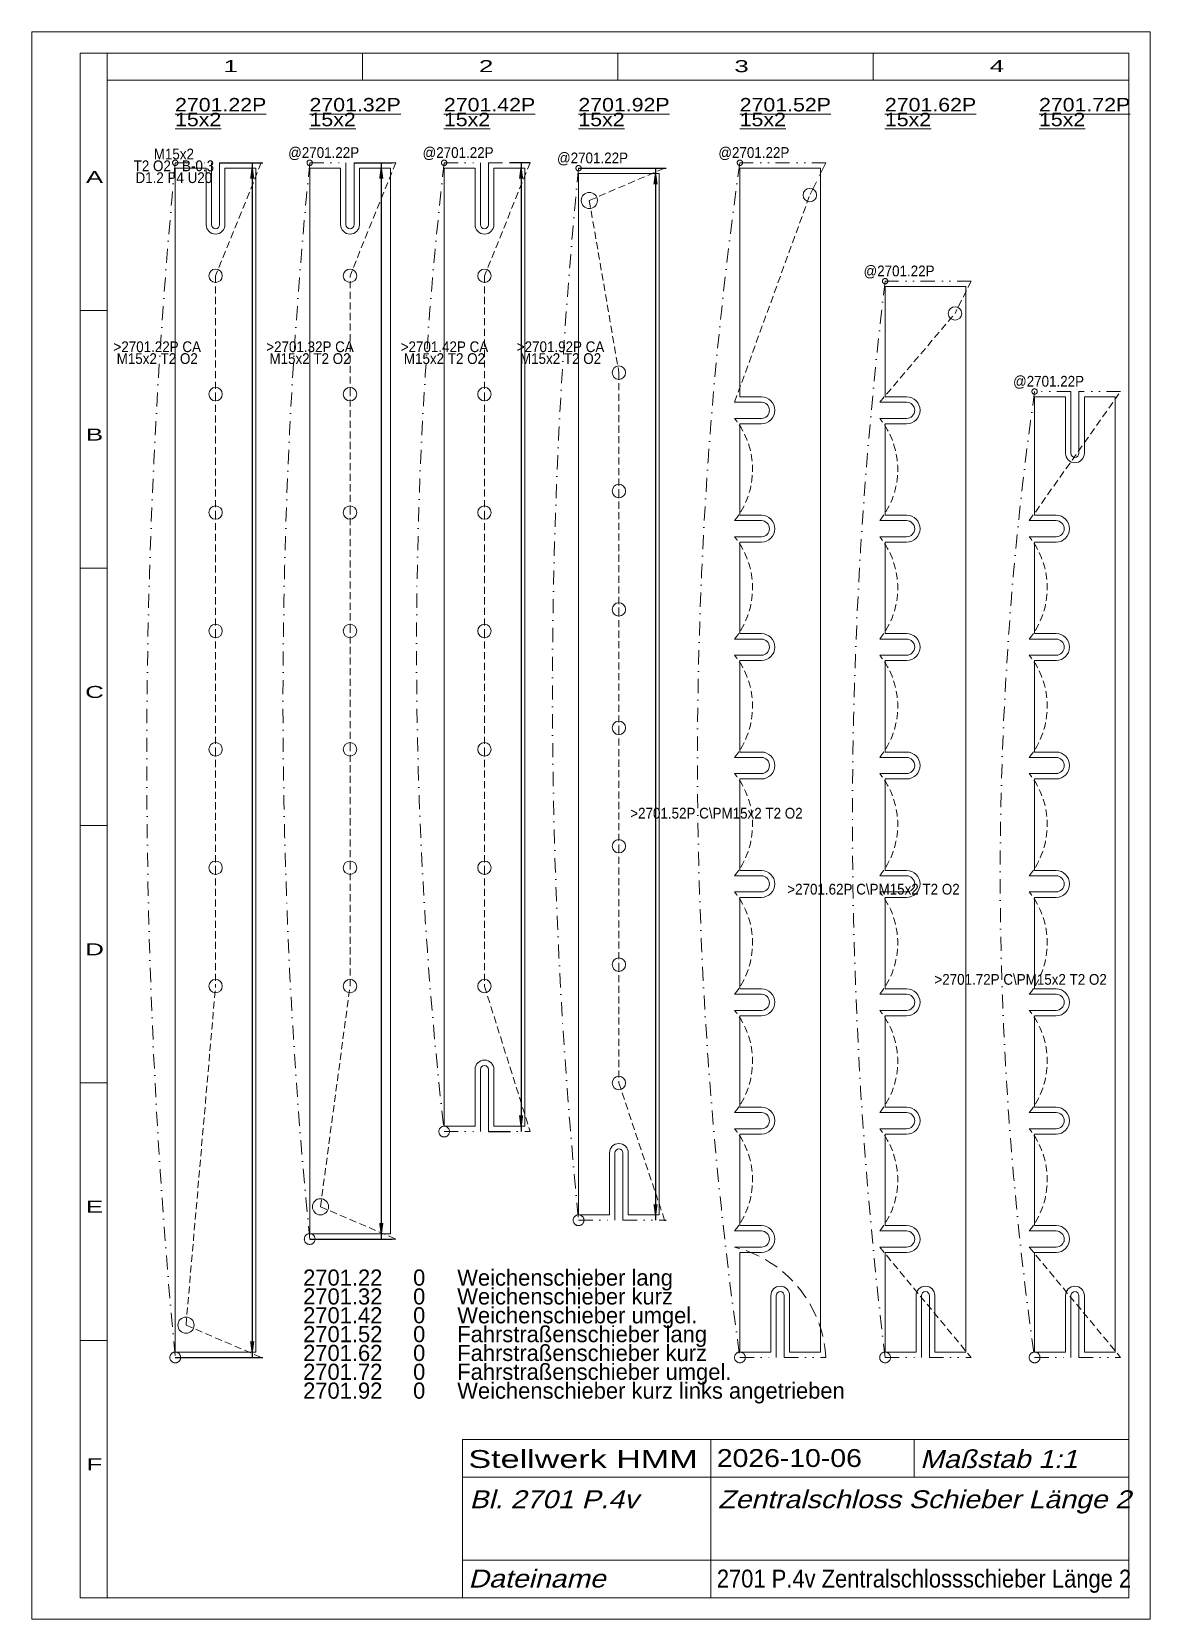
# Model space of a CAD drawing. Extents: x 1 to 209, y 1 to 296.
import ezdxf
from ezdxf.enums import TextEntityAlignment as Align

# ---------------------------------------------------------------- set-up
doc = ezdxf.new("R2010")
doc.units = 0
doc.header["$LTSCALE"] = 5.25
for name, pattern in [('DASHDOT', [1, 0.5, -0.25, 0, -0.25]), ('DASHED', [0.75, 0.5, -0.25]), ('DIVIDE', [1.25, 0.5, -0.25, 0, -0.25, 0, -0.25]), ('HIDDEN', [0.375, 0.25, -0.125]), ('PHANTOM', [2.5, 1.25, -0.25, 0.25, -0.25, 0.25, -0.25])]:
    doc.linetypes.add(name, pattern=pattern)
for name, color, linetype, lineweight in [('2701 FAHRSTRAßENSCHIEBER VERSCHOBEN', 5, 'CONTINUOUS', 18), ('2701 WEICHENSCHIEBER', 30, 'CONTINUOUS', 18), ('2701_22P', 230, 'CONTINUOUS', 13), ('2701_32P', 230, 'CONTINUOUS', 13), ('2701_42P', 230, 'CONTINUOUS', 13), ('2701_52P', 230, 'CONTINUOUS', 13), ('2701_62P', 230, 'CONTINUOUS', 13), ('2701_72P', 230, 'CONTINUOUS', 13), ('2701_92P', 230, 'CONTINUOUS', 13), ('2701___ ZENTRALSCHLOSS', 230, 'CONTINUOUS', 13), ('BEMASSUNG', 7, 'CONTINUOUS', 25), ('BESCHRIFTUNG0', 7, 'CONTINUOUS', 25), ('MASSGRENZEN', 172, 'CONTINUOUS', 25), ('MASSLINIEN', 172, 'CONTINUOUS', 25), ('MASSTEXTE', 212, 'CONTINUOUS', 25), ('STANDARD', 7, 'CONTINUOUS', 0)]:
    doc.layers.add(name, color=color, linetype=linetype, lineweight=lineweight)
doc.styles.add('Arial', font='arial.ttf')

# ---------------------------------------------------------------- blocks, each defined once
blk = doc.blocks.new('D548348416')
at = {"layer": 'MASSGRENZEN'}
for points in [[(42, 271.65), (42.39, 268.67), (41.61, 268.67)], [(42, 49.65), (41.61, 52.62), (42.39, 52.62)]]:
    blk.add_solid(points, dxfattribs=at)
at = {"layer": 'MASSLINIEN', "color": 172}
for p, q in [((35.94, 271.65), (44, 271.65)), ((42, 271.65), (42, 49.65)), ((27.69, 49.65), (44, 49.65))]:
    blk.add_line(p, q, dxfattribs=at)
blk = doc.blocks.new('D548348160')
at = {"layer": 'MASSGRENZEN'}
for points in [[(66, 271.65), (66.39, 268.67), (65.61, 268.67)], [(66, 71.65), (65.61, 74.62), (66.39, 74.62)]]:
    blk.add_solid(points, dxfattribs=at)
at = {"layer": 'MASSLINIEN', "color": 172}
for p, q in [((60.94, 271.65), (68, 271.65)), ((66, 271.65), (66, 71.65)), ((52.69, 71.65), (68, 71.65))]:
    blk.add_line(p, q, dxfattribs=at)
blk = doc.blocks.new('D548347904')
at = {"layer": 'MASSGRENZEN'}
for points in [[(92, 271.65), (92.39, 268.67), (91.61, 268.67)], [(92, 91.65), (91.61, 94.62), (92.39, 94.62)]]:
    blk.add_solid(points, dxfattribs=at)
at = {"layer": 'MASSLINIEN', "color": 172}
for p, q in [((93.69, 271.65), (90, 271.65)), ((92, 271.65), (92, 91.65)), ((85.94, 91.65), (90, 91.65))]:
    blk.add_line(p, q, dxfattribs=at)
blk = doc.blocks.new('D50254848')
at = {"layer": 'MASSGRENZEN'}
for points in [[(117, 270.65), (117.39, 267.67), (116.61, 267.67)], [(117, 75.15), (116.61, 78.12), (117.39, 78.12)]]:
    blk.add_solid(points, dxfattribs=at)
at = {"layer": 'MASSLINIEN', "color": 172}
for p, q in [((102.69, 270.65), (119, 270.65)), ((117, 270.65), (117, 75.15)), ((118.69, 75.15), (119, 75.15))]:
    blk.add_line(p, q, dxfattribs=at)

msp = doc.modelspace()

# ---------------------------------------------------------------- linework, layer by layer
at = {"layer": '2701 FAHRSTRAßENSCHIEBER VERSCHOBEN'}
for p, q in [((147.69, 270.65), (132.69, 270.65)), ((132.69, 270.65), (132.69, 228.15)), ((147.69, 50.65), (147.69, 270.65)), ((174.69, 248.64), (159.69, 248.64)), ((159.69, 248.64), (159.69, 228.15)), ((174.69, 50.65), (174.69, 248.64)), ((136.69, 228.15), (132.69, 228.15)), ((163.69, 228.15), (159.69, 228.15)), ((187.49, 228.15), (187.49, 206.15)), ((193.24, 228.15), (187.49, 228.15)), ((193.24, 217.66), (193.24, 228.15)), ((202.49, 228.15), (196.74, 228.15)), ((196.74, 217.66), (196.74, 228.15)), ((202.49, 50.65), (202.49, 228.15)), ((132.69, 223.15), (132.69, 206.15)), ((136.69, 223.15), (132.69, 223.15)), ((159.69, 223.15), (159.69, 206.15)), ((163.69, 223.15), (159.69, 223.15)), ((136.69, 206.15), (132.69, 206.15)), ((163.69, 206.15), (159.69, 206.15)), ((191.49, 206.15), (187.49, 206.15)), ((132.69, 201.15), (132.69, 184.15)), ((136.69, 201.15), (132.69, 201.15)), ((159.69, 201.15), (159.69, 184.15)), ((163.69, 201.15), (159.69, 201.15)), ((187.49, 201.15), (187.49, 184.15)), ((191.49, 201.15), (187.49, 201.15)), ((136.69, 184.15), (132.69, 184.15)), ((163.69, 184.15), (159.69, 184.15)), ((191.49, 184.15), (187.49, 184.15)), ((132.69, 179.15), (132.69, 162.15)), ((136.69, 179.15), (132.69, 179.15)), ((159.69, 179.15), (159.69, 162.15)), ((163.69, 179.15), (159.69, 179.15)), ((187.49, 179.15), (187.49, 162.15)), ((191.49, 179.15), (187.49, 179.15)), ((136.69, 162.15), (132.69, 162.15)), ((163.69, 162.15), (159.69, 162.15)), ((191.49, 162.15), (187.49, 162.15)), ((132.69, 157.15), (132.69, 140.15)), ((136.69, 157.15), (132.69, 157.15)), ((159.69, 157.15), (159.69, 140.15)), ((163.69, 157.15), (159.69, 157.15)), ((187.49, 157.15), (187.49, 140.15)), ((191.49, 157.15), (187.49, 157.15)), ((136.69, 140.15), (132.69, 140.15)), ((163.69, 140.15), (159.69, 140.15)), ((191.49, 140.15), (187.49, 140.15)), ((132.69, 135.15), (132.69, 118.15)), ((136.69, 135.15), (132.69, 135.15)), ((159.69, 135.15), (159.69, 118.15)), ((163.69, 135.15), (159.69, 135.15)), ((187.49, 135.15), (187.49, 118.15)), ((191.49, 135.15), (187.49, 135.15)), ((136.69, 118.15), (132.69, 118.15)), ((163.69, 118.15), (159.69, 118.15)), ((191.49, 118.15), (187.49, 118.15)), ((132.69, 113.15), (132.69, 96.15)), ((136.69, 113.15), (132.69, 113.15)), ((159.69, 113.15), (159.69, 96.15)), ((163.69, 113.15), (159.69, 113.15)), ((187.49, 113.15), (187.49, 96.15)), ((191.49, 113.15), (187.49, 113.15)), ((136.69, 96.15), (132.69, 96.15)), ((163.69, 96.15), (159.69, 96.15)), ((191.49, 96.15), (187.49, 96.15)), ((132.69, 91.15), (132.69, 74.15)), ((136.69, 91.15), (132.69, 91.15)), ((159.69, 91.15), (159.69, 74.15)), ((163.69, 91.15), (159.69, 91.15)), ((187.49, 91.15), (187.49, 74.15)), ((191.49, 91.15), (187.49, 91.15)), ((136.69, 74.15), (132.69, 74.15)), ((163.69, 74.15), (159.69, 74.15)), ((191.49, 74.15), (187.49, 74.15)), ((192.99, 71.65), (192.99, 71.11)), ((132.69, 69.15), (132.69, 50.65)), ((136.69, 69.15), (132.69, 69.15)), ((159.69, 69.15), (159.69, 50.65)), ((163.69, 69.15), (159.69, 69.15)), ((187.49, 69.15), (187.49, 50.65)), ((191.49, 69.15), (187.49, 69.15)), ((138.44, 61.14), (138.44, 50.65)), ((141.94, 61.14), (141.94, 50.65)), ((165.44, 61.14), (165.44, 50.65)), ((168.94, 61.14), (168.94, 50.65)), ((193.24, 61.14), (193.24, 50.65)), ((196.74, 61.14), (196.74, 50.65)), ((132.69, 50.65), (138.44, 50.65)), ((141.94, 50.65), (147.69, 50.65)), ((159.69, 50.65), (165.44, 50.65)), ((168.94, 50.65), (174.69, 50.65)), ((187.49, 50.65), (193.24, 50.65)), ((196.74, 50.65), (202.49, 50.65))]:
    msp.add_line(p, q, dxfattribs=at)
for centre, radius, start, end in [((136.69, 225.65), 2.5, 270, 450), ((163.69, 225.65), 2.5, 270, 450), ((194.99, 217.66), 1.75, 180, 360), ((136.69, 203.65), 2.5, 270, 450), ((163.69, 203.65), 2.5, 270, 450), ((191.49, 203.65), 2.5, 270, 450), ((136.69, 181.65), 2.5, 270, 450), ((163.69, 181.65), 2.5, 270, 450), ((191.49, 181.65), 2.5, 270, 450), ((136.69, 159.65), 2.5, 270, 450), ((163.69, 159.65), 2.5, 270, 450), ((191.49, 159.65), 2.5, 270, 450), ((136.69, 137.65), 2.5, 270, 450), ((163.69, 137.65), 2.5, 270, 450), ((191.49, 137.65), 2.5, 270, 450), ((136.69, 115.65), 2.5, 270, 450), ((163.69, 115.65), 2.5, 270, 450), ((191.49, 115.65), 2.5, 270, 450), ((136.69, 93.65), 2.5, 270, 450), ((163.69, 93.65), 2.5, 270, 450), ((191.49, 93.65), 2.5, 270, 450), ((136.69, 71.65), 2.5, 270, 450), ((163.69, 71.65), 2.5, 270, 450), ((191.49, 71.65), 2.5, 270, 450), ((140.19, 61.14), 1.75, 0, 180), ((167.19, 61.14), 1.75, 0, 180), ((194.99, 61.14), 1.75, 0, 180)]:
    msp.add_arc(centre, radius, start, end, dxfattribs=at)
at = {"layer": '2701 WEICHENSCHIEBER'}
for p, q in [((27.69, 270.65), (33.44, 270.65)), ((27.69, 50.65), (27.69, 270.65)), ((36.94, 270.65), (42.69, 270.65)), ((42.69, 50.65), (42.69, 270.65)), ((52.69, 72.65), (52.69, 270.65)), ((52.69, 270.65), (58.44, 270.65)), ((61.94, 270.65), (67.69, 270.65)), ((67.69, 72.65), (67.69, 270.65)), ((102.69, 269.65), (102.69, 76.15)), ((117.69, 269.65), (102.69, 269.65)), ((117.69, 269.65), (117.69, 76.15)), ((108.44, 76.15), (102.69, 76.15)), ((117.69, 76.15), (111.94, 76.15)), ((52.69, 72.65), (67.69, 72.65)), ((27.69, 50.65), (42.69, 50.65))]:
    msp.add_line(p, q, dxfattribs=at)
at = {"layer": '2701 WEICHENSCHIEBER', "linetype": 'CONTINUOUS'}
for p, q in [((33.44, 260.15), (33.44, 270.65)), ((36.94, 260.15), (36.94, 270.65)), ((58.44, 260.15), (58.44, 270.65)), ((61.94, 260.15), (61.94, 270.65)), ((77.69, 270.65), (83.44, 270.65)), ((77.69, 92.63), (77.69, 270.65)), ((83.44, 260.15), (83.44, 270.65)), ((86.94, 260.15), (86.94, 270.65)), ((86.94, 270.65), (92.69, 270.65)), ((92.69, 92.65), (92.69, 270.65)), ((83.44, 103.15), (83.44, 92.63)), ((86.94, 103.15), (86.94, 92.65)), ((77.69, 92.63), (83.44, 92.63)), ((86.94, 92.65), (92.69, 92.65)), ((108.44, 87.65), (108.44, 76.15)), ((111.94, 87.65), (111.94, 76.15))]:
    msp.add_line(p, q, dxfattribs=at)
for centre, start, end in [((35.19, 260.15), 180, 360), ((60.19, 260.15), 180, 360), ((85.19, 260.15), 180, 360), ((85.19, 103.15), 0, 180), ((110.19, 87.65), 0, 180)]:
    msp.add_arc(centre, 1.75, start, end, dxfattribs=at)
at = {"layer": '2701_22P', "linetype": 'DIVIDE'}
for p, q in [((27.69, 271.65), (34.44, 271.65)), ((35.94, 271.65), (43.69, 271.65)), ((27.69, 49.65), (43.69, 49.65))]:
    msp.add_line(p, q, dxfattribs=at)
at = {"layer": '2701_22P'}
for p, q in [((34.44, 260.15), (34.44, 271.65)), ((35.94, 260.15), (35.94, 271.65))]:
    msp.add_line(p, q, dxfattribs=at)
at = {"layer": '2701_22P', "linetype": 'HIDDEN'}
for p, q in [((43.69, 271.65), (35.19, 250.65)), ((35.19, 250.65), (35.19, 228.65)), ((35.19, 228.65), (35.19, 206.65)), ((35.19, 206.65), (35.19, 184.65)), ((35.19, 184.65), (35.19, 162.65)), ((35.19, 162.65), (35.19, 140.65)), ((35.19, 140.65), (35.19, 118.65)), ((29.69, 55.65), (35.19, 118.65)), ((29.69, 55.65), (43.69, 49.65))]:
    msp.add_line(p, q, dxfattribs=at)
at = {"layer": '2701_22P', "linetype": 'PHANTOM'}
for centre, radius in [((27.69, 271.65), 0.5), ((27.69, 49.65), 1)]:
    msp.add_circle(centre, radius, dxfattribs=at)
at = {"layer": '2701_22P'}
for centre, radius in [((35.19, 250.65), 1.25), ((35.19, 228.65), 1.25), ((35.19, 206.65), 1.25), ((35.19, 184.65), 1.25), ((35.19, 162.65), 1.25), ((35.19, 140.65), 1.25), ((35.19, 118.65), 1.25), ((29.69, 55.65), 1.5)]:
    msp.add_circle(centre, radius, dxfattribs=at)
msp.add_arc((35.19, 260.15), 0.75, 180, 360, dxfattribs=at)
at = {"layer": '2701_32P', "linetype": 'DIVIDE'}
for p, q in [((52.69, 271.65), (59.44, 271.65)), ((60.94, 271.65), (68.69, 271.65)), ((52.69, 71.65), (68.69, 71.65))]:
    msp.add_line(p, q, dxfattribs=at)
at = {"layer": '2701_32P'}
for p, q in [((59.44, 260.15), (59.44, 271.65)), ((60.94, 260.15), (60.94, 271.65))]:
    msp.add_line(p, q, dxfattribs=at)
at = {"layer": '2701_32P', "linetype": 'HIDDEN'}
for p, q in [((68.69, 271.65), (60.19, 250.65)), ((60.19, 228.65), (60.19, 250.65)), ((60.19, 206.65), (60.19, 228.65)), ((60.19, 184.65), (60.19, 206.65)), ((60.19, 162.65), (60.19, 184.65)), ((60.19, 140.65), (60.19, 162.65)), ((60.19, 118.65), (60.19, 140.65)), ((54.69, 77.65), (60.19, 118.65)), ((54.69, 77.65), (68.69, 71.65))]:
    msp.add_line(p, q, dxfattribs=at)
at = {"layer": '2701_32P', "linetype": 'PHANTOM'}
for centre, radius in [((52.69, 271.65), 0.5), ((52.69, 71.65), 1)]:
    msp.add_circle(centre, radius, dxfattribs=at)
at = {"layer": '2701_32P'}
for centre, radius in [((60.19, 250.65), 1.25), ((60.19, 228.65), 1.25), ((60.19, 206.65), 1.25), ((60.19, 184.65), 1.25), ((60.19, 162.65), 1.25), ((60.19, 140.65), 1.25), ((60.19, 118.65), 1.25), ((54.69, 77.65), 1.5)]:
    msp.add_circle(centre, radius, dxfattribs=at)
msp.add_arc((60.19, 260.15), 0.75, 180, 360, dxfattribs=at)
at = {"layer": '2701_42P', "linetype": 'DIVIDE'}
for p, q in [((77.69, 271.65), (84.44, 271.65)), ((85.94, 271.65), (93.69, 271.65)), ((77.69, 91.63), (84.44, 91.63)), ((85.94, 91.65), (93.69, 91.65))]:
    msp.add_line(p, q, dxfattribs=at)
at = {"layer": '2701_42P'}
for p, q in [((84.44, 260.15), (84.44, 271.65)), ((85.94, 260.15), (85.94, 271.65)), ((84.44, 103.15), (84.44, 91.63)), ((85.94, 103.15), (85.94, 91.65))]:
    msp.add_line(p, q, dxfattribs=at)
at = {"layer": '2701_42P', "linetype": 'HIDDEN'}
for p, q in [((93.69, 271.65), (85.19, 250.65)), ((85.19, 250.65), (85.19, 228.65)), ((85.19, 228.65), (85.19, 206.65)), ((85.19, 206.65), (85.19, 184.65)), ((85.19, 184.65), (85.19, 162.65)), ((85.19, 162.65), (85.19, 140.65)), ((85.19, 140.65), (85.19, 118.65)), ((85.19, 118.65), (93.69, 91.65))]:
    msp.add_line(p, q, dxfattribs=at)
at = {"layer": '2701_42P', "linetype": 'PHANTOM'}
for centre, radius in [((77.69, 271.65), 0.5), ((77.69, 91.63), 1)]:
    msp.add_circle(centre, radius, dxfattribs=at)
at = {"layer": '2701_42P', "linetype": 'CONTINUOUS'}
for centre in [(85.19, 250.65), (85.19, 228.65), (85.19, 206.65), (85.19, 184.65), (85.19, 162.65), (85.19, 140.65), (85.19, 118.65)]:
    msp.add_circle(centre, 1.25, dxfattribs=at)
at = {"layer": '2701_42P'}
for centre, start, end in [((85.19, 260.15), 180, 360), ((85.19, 103.15), 0, 180)]:
    msp.add_arc(centre, 0.75, start, end, dxfattribs=at)
at = {"layer": '2701_52P', "linetype": 'DIVIDE'}
for p, q in [((148.69, 271.65), (132.69, 271.65)), ((132.69, 49.65), (139.44, 49.65)), ((140.94, 49.65), (148.69, 49.65))]:
    msp.add_line(p, q, dxfattribs=at)
at = {"layer": '2701_52P', "linetype": 'DASHED'}
msp.add_line((148.69, 271.65), (145.69, 265.65), dxfattribs=at)
at = {"layer": '2701_52P', "linetype": 'HIDDEN'}
msp.add_line((131.69, 227.15), (145.69, 265.65), dxfattribs=at)
at = {"layer": '2701_52P'}
for p, q in [((136.69, 227.15), (131.69, 227.15)), ((136.69, 224.15), (131.69, 224.15)), ((136.69, 205.15), (131.69, 205.15)), ((136.69, 202.15), (131.69, 202.15)), ((136.69, 183.15), (131.69, 183.15)), ((136.69, 180.15), (131.69, 180.15)), ((136.69, 161.15), (131.69, 161.15)), ((136.69, 158.15), (131.69, 158.15)), ((136.69, 139.15), (131.69, 139.15)), ((136.69, 136.15), (131.69, 136.15)), ((136.69, 117.15), (131.69, 117.15)), ((136.69, 114.15), (131.69, 114.15)), ((136.69, 95.15), (131.69, 95.15)), ((136.69, 92.15), (131.69, 92.15)), ((136.69, 73.15), (131.69, 73.15)), ((136.69, 70.15), (131.69, 70.15)), ((139.44, 61.14), (139.44, 49.65)), ((140.94, 61.14), (140.94, 49.65))]:
    msp.add_line(p, q, dxfattribs=at)
at = {"layer": '2701_52P', "linetype": 'PHANTOM'}
for centre, radius in [((132.69, 271.65), 0.5), ((132.69, 49.65), 1)]:
    msp.add_circle(centre, radius, dxfattribs=at)
at = {"layer": '2701_52P', "linetype": 'CONTINUOUS'}
msp.add_circle((145.69, 265.65), 1.25, dxfattribs=at)
at = {"layer": '2701_52P'}
for centre, radius, start, end in [((136.69, 225.65), 1.5, 270, 450), ((136.69, 203.65), 1.5, 270, 450), ((136.69, 181.65), 1.5, 270, 450), ((136.69, 159.65), 1.5, 270, 450), ((136.69, 137.65), 1.5, 270, 450), ((136.69, 115.65), 1.5, 270, 450), ((136.69, 93.65), 1.5, 270, 450), ((136.69, 71.65), 1.5, 270, 450), ((140.19, 61.14), 0.75, 0, 180)]:
    msp.add_arc(centre, radius, start, end, dxfattribs=at)
at = {"layer": '2701_52P', "linetype": 'HIDDEN'}
for centre in [(119.88, 214.65), (119.88, 192.65), (119.88, 170.65), (119.88, 148.65), (119.88, 126.65), (119.88, 104.65), (119.88, 82.65)]:
    msp.add_arc(centre, 15.16, 321.1998, 398.8002, dxfattribs=at)
at = {"layer": '2701_52P', "linetype": 'DASHED'}
msp.add_arc((126.19, 48.3), 22.54, 3.4424, 75.8794, dxfattribs=at)
at = {"layer": '2701_62P', "linetype": 'DIVIDE'}
for p, q in [((175.69, 249.64), (159.69, 249.64)), ((159.69, 49.65), (166.44, 49.65)), ((167.94, 49.65), (175.69, 49.65))]:
    msp.add_line(p, q, dxfattribs=at)
at = {"layer": '2701_62P', "linetype": 'HIDDEN'}
for p, q in [((175.69, 249.64), (172.69, 243.65)), ((158.69, 227.15), (172.69, 243.65)), ((158.69, 70.15), (175.69, 49.65))]:
    msp.add_line(p, q, dxfattribs=at)
at = {"layer": '2701_62P'}
for p, q in [((163.69, 227.15), (158.69, 227.15)), ((163.69, 224.15), (158.69, 224.15)), ((163.69, 205.15), (158.69, 205.15)), ((163.69, 202.15), (158.69, 202.15)), ((163.69, 183.15), (158.69, 183.15)), ((163.69, 180.15), (158.69, 180.15)), ((163.69, 161.15), (158.69, 161.15)), ((163.69, 158.15), (158.69, 158.15)), ((163.69, 139.15), (158.69, 139.15)), ((163.69, 136.15), (158.69, 136.15)), ((163.69, 117.15), (158.69, 117.15)), ((163.69, 114.15), (158.69, 114.15)), ((163.69, 95.15), (158.69, 95.15)), ((163.69, 92.15), (158.69, 92.15)), ((163.69, 73.15), (158.69, 73.15)), ((163.69, 70.15), (158.69, 70.15)), ((166.44, 61.14), (166.44, 49.65)), ((167.94, 61.14), (167.94, 49.65))]:
    msp.add_line(p, q, dxfattribs=at)
at = {"layer": '2701_62P', "linetype": 'PHANTOM'}
for centre, radius in [((159.69, 249.64), 0.5), ((159.69, 49.65), 1)]:
    msp.add_circle(centre, radius, dxfattribs=at)
at = {"layer": '2701_62P', "linetype": 'CONTINUOUS'}
msp.add_circle((172.69, 243.65), 1.25, dxfattribs=at)
at = {"layer": '2701_62P'}
for centre, radius, start, end in [((163.69, 225.65), 1.5, 270, 450), ((163.69, 203.65), 1.5, 270, 450), ((163.69, 181.65), 1.5, 270, 450), ((163.69, 159.65), 1.5, 270, 450), ((163.69, 137.65), 1.5, 270, 450), ((163.69, 115.65), 1.5, 270, 450), ((163.69, 93.65), 1.5, 270, 450), ((163.69, 71.65), 1.5, 270, 450), ((167.19, 61.14), 0.75, 0, 180)]:
    msp.add_arc(centre, radius, start, end, dxfattribs=at)
at = {"layer": '2701_62P', "linetype": 'HIDDEN'}
for centre in [(146.88, 214.65), (146.88, 192.65), (146.88, 170.65), (146.88, 148.65), (146.88, 126.65), (146.88, 104.65), (146.88, 82.65)]:
    msp.add_arc(centre, 15.16, 321.1998, 398.8002, dxfattribs=at)
at = {"layer": '2701_72P', "linetype": 'HIDDEN'}
for p, q in [((186.49, 205.15), (203.49, 229.15)), ((186.49, 70.15), (203.49, 49.65))]:
    msp.add_line(p, q, dxfattribs=at)
at = {"layer": '2701_72P', "linetype": 'DIVIDE'}
for p, q in [((194.24, 229.15), (187.49, 229.15)), ((203.49, 229.15), (195.74, 229.15)), ((187.49, 49.65), (194.24, 49.65)), ((195.74, 49.65), (203.49, 49.65))]:
    msp.add_line(p, q, dxfattribs=at)
at = {"layer": '2701_72P'}
for p, q in [((194.24, 217.66), (194.24, 229.15)), ((195.74, 217.66), (195.74, 229.15)), ((191.49, 205.15), (186.49, 205.15)), ((191.49, 202.15), (186.49, 202.15)), ((191.49, 183.15), (186.49, 183.15)), ((191.49, 180.15), (186.49, 180.15)), ((191.49, 161.15), (186.49, 161.15)), ((191.49, 158.15), (186.49, 158.15)), ((191.49, 139.15), (186.49, 139.15)), ((191.49, 136.15), (186.49, 136.15)), ((191.49, 117.15), (186.49, 117.15)), ((191.49, 114.15), (186.49, 114.15)), ((191.49, 95.15), (186.49, 95.15)), ((191.49, 92.15), (186.49, 92.15)), ((191.49, 73.15), (186.49, 73.15)), ((191.49, 70.15), (186.49, 70.15)), ((194.24, 61.14), (194.24, 49.65)), ((195.74, 61.14), (195.74, 49.65))]:
    msp.add_line(p, q, dxfattribs=at)
at = {"layer": '2701_72P', "linetype": 'PHANTOM'}
for centre, radius in [((187.49, 229.15), 0.5), ((187.49, 49.65), 1)]:
    msp.add_circle(centre, radius, dxfattribs=at)
at = {"layer": '2701_72P'}
for centre, radius, start, end in [((194.99, 217.66), 0.75, 180, 360), ((191.49, 203.65), 1.5, 270, 450), ((191.49, 181.65), 1.5, 270, 450), ((191.49, 159.65), 1.5, 270, 450), ((191.49, 137.65), 1.5, 270, 450), ((191.49, 115.65), 1.5, 270, 450), ((191.49, 93.65), 1.5, 270, 450), ((191.49, 71.65), 1.5, 270, 450), ((194.99, 61.14), 0.75, 0, 180)]:
    msp.add_arc(centre, radius, start, end, dxfattribs=at)
at = {"layer": '2701_72P', "linetype": 'HIDDEN'}
for centre in [(174.68, 192.65), (174.68, 170.65), (174.68, 148.65), (174.68, 126.65), (174.68, 104.65), (174.68, 82.65)]:
    msp.add_arc(centre, 15.16, 321.1998, 398.8002, dxfattribs=at)
at = {"layer": '2701_92P', "linetype": 'DIVIDE'}
for p, q in [((102.69, 270.65), (118.69, 270.65)), ((102.69, 75.15), (109.44, 75.15)), ((110.94, 75.15), (118.69, 75.15))]:
    msp.add_line(p, q, dxfattribs=at)
at = {"layer": '2701_92P', "linetype": 'HIDDEN'}
for p, q in [((104.69, 264.65), (118.69, 270.65)), ((104.69, 264.65), (110.19, 232.65)), ((110.19, 232.65), (110.19, 210.65)), ((110.19, 210.65), (110.19, 188.65)), ((110.19, 188.65), (110.19, 166.65)), ((110.19, 166.65), (110.19, 144.65)), ((110.19, 144.65), (110.19, 122.65)), ((110.19, 122.65), (110.19, 100.65)), ((118.69, 75.15), (110.19, 100.65))]:
    msp.add_line(p, q, dxfattribs=at)
at = {"layer": '2701_92P'}
for p, q in [((109.44, 87.65), (109.44, 75.15)), ((110.94, 87.65), (110.94, 75.15))]:
    msp.add_line(p, q, dxfattribs=at)
at = {"layer": '2701_92P', "linetype": 'PHANTOM'}
for centre, radius in [((102.69, 270.65), 0.5), ((102.69, 75.15), 1)]:
    msp.add_circle(centre, radius, dxfattribs=at)
at = {"layer": '2701_92P'}
for centre, radius in [((104.69, 264.65), 1.5), ((110.19, 232.65), 1.25), ((110.19, 210.65), 1.25), ((110.19, 188.65), 1.25), ((110.19, 166.65), 1.25), ((110.19, 144.65), 1.25), ((110.19, 122.65), 1.25), ((110.19, 100.65), 1.25)]:
    msp.add_circle(centre, radius, dxfattribs=at)
msp.add_arc((110.19, 87.65), 0.75, 0, 180, dxfattribs=at)
at = {"layer": '2701___ ZENTRALSCHLOSS', "linetype": 'DASHDOT'}
for centre, radius, start, end in [((1188.14, 160.65), 1165.75, 174.53614, 185.46386), ((1055.97, 171.65), 1008.25, 174.30793, 185.69207), ((864.03, 181.64), 791.47, 173.4699, 186.5301), ((909.9, 160.65), 785.1, 171.87191, 188.12809), ((1083.39, 172.9), 985.56, 174.30793, 185.69207), ((977.8, 149.65), 824.19, 173.03127, 186.96873), ((813.3, 139.4), 632.21, 171.83864, 188.16136)]:
    msp.add_arc(centre, radius, start, end, dxfattribs=at)
at = {"layer": 'STANDARD'}
for p, q in [((1, 1), (1, 296)), ((1, 296), (209, 296)), ((209, 296), (209, 1)), ((10, 5), (10, 292)), ((10, 292), (15, 292)), ((15, 292), (205, 292)), ((15, 287), (15, 292)), ((62.5, 292), (62.5, 287)), ((110, 292), (110, 287)), ((157.5, 292), (157.5, 287)), ((205, 292), (205, 287)), ((15, 287), (205, 287)), ((15, 5), (15, 287)), ((205, 287), (205, 5)), ((10, 244.17), (15, 244.17)), ((10, 196.33), (15, 196.33)), ((205, 182.12), (205, 5.12)), ((10, 148.5), (15, 148.5)), ((10, 100.67), (15, 100.67)), ((10, 52.83), (15, 52.83)), ((10, 5), (15, 5)), ((205, 5), (15, 5)), ((209, 1), (1, 1))]:
    msp.add_line(p, q, dxfattribs=at)
at = {"layer": 'STANDARD', "lineweight": 0}
for p, q in [((81.11, 34.4), (205, 34.4)), ((81.11, 34.4), (81.11, 5)), ((127.31, 34.4), (127.31, 5)), ((165.11, 34.4), (165.11, 27.4)), ((81.11, 27.4), (205, 27.4)), ((81.11, 12), (205, 12))]:
    msp.add_line(p, q, dxfattribs=at)

# ---------------------------------------------------------------- block references
at = {"layer": 'BEMASSUNG'}
for name in ['D548348416', 'D548348160', 'D548347904', 'D50254848']:
    msp.add_blockref(name, (0, 0), dxfattribs=at)

# ---------------------------------------------------------------- texts
at = {"layer": '2701_22P', "insert": (27.43, 271.07), "char_height": 2, "attachment_point": 5, "line_spacing_factor": 0.66, "style": 'Arial'}
msp.add_mtext('\\W0.891755;M15x2\\PT2 O2   B-0.3\\PD1.2 P4 U20', dxfattribs=at)
at = {"layer": '2701_32P', "style": 'Arial', "width": 0.891737}
msp.add_text('@2701.22P', height=2, dxfattribs=at).set_placement((48.69, 272.55))
at = {"layer": '2701_42P', "style": 'Arial', "width": 0.891737}
msp.add_text('@2701.22P', height=2, dxfattribs=at).set_placement((73.69, 272.55))
at = {"layer": '2701_52P', "style": 'Arial', "width": 0.891737}
msp.add_text('@2701.22P', height=2, dxfattribs=at).set_placement((128.69, 272.56))
at = {"layer": '2701_62P', "style": 'Arial', "width": 0.891737}
msp.add_text('@2701.22P', height=2, dxfattribs=at).set_placement((155.69, 250.55))
at = {"layer": '2701_72P', "style": 'Arial', "width": 0.891737}
msp.add_text('@2701.22P', height=2, dxfattribs=at).set_placement((183.49, 230.05))
at = {"layer": '2701_92P', "style": 'Arial', "width": 0.891737}
msp.add_text('@2701.22P', height=2, dxfattribs=at).set_placement((98.69, 271.55))
at = {"layer": '2701___ ZENTRALSCHLOSS', "style": 'Arial'}
for s, insert, char_height, attachment_point, line_spacing_factor in [('\\W1.135104;\\L2701.22P\\P15x2', (27.65, 278.41), 2.5, 7, 0.66), ('\\W1.135104;\\L2701.32P\\P15x2', (52.65, 278.41), 2.5, 7, 0.66), ('\\W1.135104;\\L2701.42P\\P15x2', (77.65, 278.41), 2.5, 7, 0.66), ('\\W1.135104;\\L2701.92P\\P15x2', (102.65, 278.41), 2.5, 7, 0.66), ('\\W1.135104;\\L2701.52P\\P15x2', (132.65, 278.41), 2.5, 7, 0.66), ('\\W1.135104;\\L2701.62P\\P15x2', (159.65, 278.41), 2.5, 7, 0.66), ('\\W1.135104;\\L2701.72P\\P15x2', (188.31, 278.41), 2.5, 7, 0.66), ('\\W0.891755;>2701.22P CA\\PM15x2 T2 O2', (24.34, 236.35), 2, 5, 0.66), ('\\W0.891755;>2701.32P CA\\PM15x2 T2 O2', (52.75, 236.35), 2, 5, 0.66), ('\\W0.891755;>2701.42P CA\\PM15x2 T2 O2', (77.75, 236.35), 2, 5, 0.66), ('\\W0.891755;>2701.92P CA\\PM15x2 T2 O2', (99.34, 236.35), 2, 5, 0.66), ('\\W0.891733;>2701.52P C\\\\PM15x2 T2 O2', (128.33, 150.77), 2, 5, 0.66), ('\\W0.891733;>2701.62P C\\\\PM15x2 T2 O2', (157.53, 136.65), 2, 5, 0.66), ('\\W0.891733;>2701.72P C\\\\PM15x2 T2 O2', (184.89, 119.89), 2, 5, 0.66), ('\\W0.972811;2701.22\\P2701.32\\P2701.42\\P2701.52\\P2701.62\\P2701.72\\P2701.92\\P', (51.47, 65.99), 3, 1, 0.7), ('\\W0.972828;0\\P0\\P0\\P0\\P0\\P0\\P0\\P', (71.92, 65.99), 3, 1, 0.7), ('\\W0.972806;Weichenschieber lang\\PWeichenschieber kurz\\PWeichenschieber umgel.\\PFahrstraßenschieber lang\\PFahrstraßenschieber kurz\\PFahrstraßenschieber umgel.\\PWeichenschieber kurz links angetrieben', (80.13, 65.99), 3, 1, 0.7)]:
    msp.add_mtext(s, dxfattribs=dict(at, insert=insert, char_height=char_height, attachment_point=attachment_point, line_spacing_factor=line_spacing_factor))
at = {"layer": 'BESCHRIFTUNG0', "style": 'Arial'}
for s, width, p in [('Stellwerk HMM', 1.365378, (82.2, 32.44)), ('2026-10-06', 1.135137, (128.4, 32.62)), ('2701 P.4v Zentralschlossschieber Länge 2', 0.877728, (128.4, 10.22))]:
    msp.add_text(s, height=3.325, dxfattribs=dict(at, width=width)).set_placement(p, align=Align.TOP_LEFT)
at = {"layer": 'BESCHRIFTUNG0', "style": 'Arial', "oblique": 15}
for s, width, p in [('Maßstab 1:1', 1.134935, (166.2, 32.44)), ('Bl. 2701 P.4v', 1.134936, (82.42, 24.96)), ('Zentralschloss Schieber Länge 2', 1.134944, (128.62, 24.96)), ('Dateiname', 1.135074, (82.2, 10.22))]:
    msp.add_text(s, height=3.325, dxfattribs=dict(at, width=width)).set_placement(p, align=Align.TOP_LEFT)
at = {"layer": 'STANDARD', "style": 'Arial'}
for s, width, p in [('1', 1.547923, (38, 290.72)), ('2', 1.547922, (85.5, 290.72)), ('3', 1.547923, (133, 290.72)), ('4', 1.547923, (180.5, 290.72)), ('A', 1.547987, (12.68, 270.1)), ('B', 1.547987, (12.68, 222.26)), ('C', 1.548103, (12.68, 174.43)), ('D', 1.548104, (12.68, 126.6)), ('E', 1.547987, (12.68, 78.76)), ('F', 1.547769, (12.68, 30.93))]:
    msp.add_text(s, height=2.23, dxfattribs=dict(at, width=width)).set_placement(p, align=Align.TOP_CENTER)

doc.saveas('drawing.dxf')
